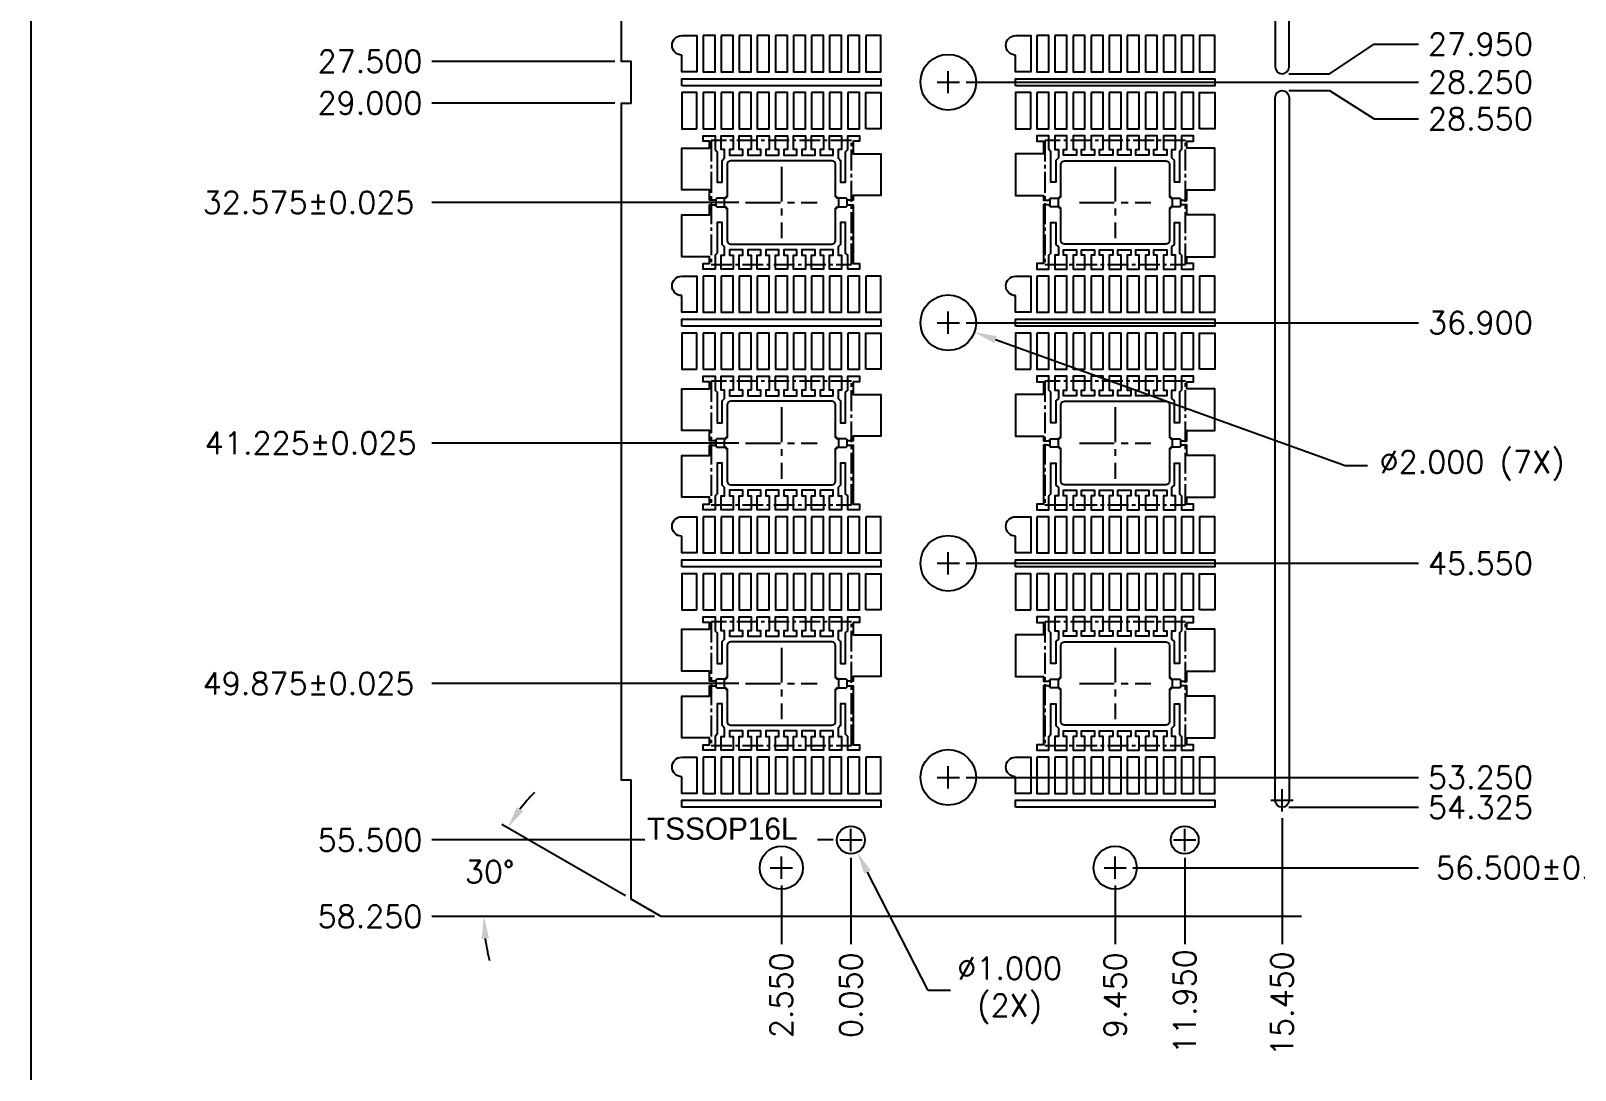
# Model space of a CAD drawing. Header units: inches. Extents: x -107 to 2177, y -823 to 402.
# Drawn here: x 2033.7 to 2089.2, y -775.5 to -738.1 of the extents above; entities that cross this region are included whole.
import ezdxf
from ezdxf.enums import TextEntityAlignment as Align

# ---------------------------------------------------------------- set-up
doc = ezdxf.new("R2010")
doc.units = ezdxf.units.IN
doc.header["$MEASUREMENT"] = 0
doc.linetypes.add('CENTER', pattern=[2, 1.25, -0.25, 0.25, -0.25])
doc.linetypes.add('CENTER2', pattern=[1.125, 0.75, -0.125, 0.125, -0.125])
doc.layers.add('1', color=7, linetype='Continuous')
doc.layers.add('1D', color=4, linetype='Continuous')
doc.styles.add('SIMPLEX', font='SIMPLEX')
doc.styles.add('TXT', font='txt')

msp = doc.modelspace()

# ---------------------------------------------------------------- linework, layer by layer
at = {"layer": '1'}
msp.add_lwpolyline([(2079.396, -769.941), (2056.374, -769.941), (2055.294, -769.318), (2055.294, -765.041), (2054.944, -765.041), (2054.944, -740.691), (2055.294, -740.691), (2055.294, -739.191), (2054.944, -739.191), (2054.944, -714.841), (2055.294, -714.841), (2055.294, -710.565), (2056.374, -709.941), (2079.396, -709.941)], dxfattribs=at)
for points in [[(2078.444, -739.391, 1), (2078.944, -739.391), (2078.944, -714.116, 1), (2078.444, -714.116)], [(2057.114, -738.966, -1), (2057.114, -738.266), (2057.659, -738.266), (2057.659, -739.566), (2057.114, -739.566)], [(2069.114, -738.966, -1), (2069.114, -738.266), (2069.659, -738.266), (2069.659, -739.566), (2069.114, -739.566)], [(2078.444, -740.491, -1), (2078.944, -740.491), (2078.944, -765.766, -1), (2078.444, -765.766)], [(2058.369, -744.114), (2058.296, -744.186), (2058.114, -744.186), (2058.114, -743.816), (2057.114, -743.816), (2057.114, -742.316), (2058.114, -742.316), (2058.114, -742.066), (2057.879, -742.066), (2057.879, -741.866), (2058.309, -741.866), (2058.309, -742.366), (2058.385, -742.442), (2058.385, -743.541), (2058.565, -743.541), (2058.565, -742.755), (2058.654, -742.666), (2058.654, -742.366), (2058.529, -742.366), (2058.529, -741.866), (2058.959, -741.866), (2058.959, -742.366), (2058.834, -742.366), (2058.834, -742.566), (2059.304, -742.566), (2059.304, -742.366), (2059.179, -742.366), (2059.179, -741.866), (2059.609, -741.866), (2059.609, -742.366), (2059.484, -742.366), (2059.484, -742.566), (2059.954, -742.566), (2059.954, -742.366), (2059.829, -742.366), (2059.829, -741.866), (2060.259, -741.866), (2060.259, -742.366), (2060.134, -742.366), (2060.134, -742.566), (2060.604, -742.566), (2060.604, -742.366), (2060.479, -742.366), (2060.479, -741.866), (2060.909, -741.866), (2060.909, -742.366), (2060.784, -742.366), (2060.784, -742.566), (2061.254, -742.566), (2061.254, -742.366), (2061.129, -742.366), (2061.129, -741.866), (2061.559, -741.866), (2061.559, -742.366), (2061.434, -742.366), (2061.434, -742.566), (2061.904, -742.566), (2061.904, -742.366), (2061.779, -742.366), (2061.779, -741.866), (2062.209, -741.866), (2062.209, -742.366), (2062.084, -742.366), (2062.084, -742.566), (2062.554, -742.566), (2062.554, -742.366), (2062.429, -742.366), (2062.429, -741.866), (2062.859, -741.866), (2062.859, -742.366), (2062.734, -742.366), (2062.734, -742.666), (2062.823, -742.755), (2062.823, -743.541), (2063.003, -743.541), (2063.003, -742.442), (2063.079, -742.366), (2063.079, -741.866), (2063.509, -741.866), (2063.509, -742.066), (2063.274, -742.066), (2063.274, -742.516), (2064.274, -742.516), (2064.274, -744.016), (2063.274, -744.016), (2063.274, -744.186), (2063.092, -744.186), (2063.02, -744.114), (2062.694, -744.114), (2062.694, -744.064), (2062.644, -744.064), (2062.644, -742.893, 0.414214), (2062.517, -742.766), (2058.871, -742.766, 0.414214), (2058.744, -742.893), (2058.744, -744.064), (2058.694, -744.064), (2058.694, -744.114)], [(2075.092, -744.186), (2075.274, -744.186), (2075.274, -743.816), (2076.274, -743.816), (2076.274, -742.316), (2075.274, -742.316), (2075.274, -742.066), (2075.509, -742.066), (2075.509, -741.866), (2075.079, -741.866), (2075.079, -742.366), (2075.003, -742.442), (2075.003, -743.541), (2074.823, -743.541), (2074.823, -742.755), (2074.734, -742.666), (2074.734, -742.366), (2074.859, -742.366), (2074.859, -741.866), (2074.429, -741.866), (2074.429, -742.366), (2074.554, -742.366), (2074.554, -742.566), (2074.084, -742.566), (2074.084, -742.366), (2074.209, -742.366), (2074.209, -741.866), (2073.779, -741.866), (2073.779, -742.366), (2073.904, -742.366), (2073.904, -742.566), (2073.434, -742.566), (2073.434, -742.366), (2073.559, -742.366), (2073.559, -741.866), (2073.129, -741.866), (2073.129, -742.366), (2073.254, -742.366), (2073.254, -742.566), (2072.784, -742.566), (2072.784, -742.366), (2072.909, -742.366), (2072.909, -741.866), (2072.479, -741.866), (2072.479, -742.366), (2072.604, -742.366), (2072.604, -742.566), (2072.134, -742.566), (2072.134, -742.366), (2072.259, -742.366), (2072.259, -741.866), (2071.829, -741.866), (2071.829, -742.366), (2071.954, -742.366), (2071.954, -742.566), (2071.484, -742.566), (2071.484, -742.366), (2071.609, -742.366), (2071.609, -741.866), (2071.179, -741.866), (2071.179, -742.366), (2071.304, -742.366), (2071.304, -742.566), (2070.834, -742.566), (2070.834, -742.366), (2070.959, -742.366), (2070.959, -741.866), (2070.529, -741.866), (2070.529, -742.366), (2070.654, -742.366), (2070.654, -742.666), (2070.565, -742.755), (2070.565, -743.541), (2070.385, -743.541), (2070.385, -742.442), (2070.309, -742.366), (2070.309, -741.866), (2069.879, -741.866), (2069.879, -742.066), (2070.114, -742.066), (2070.114, -742.516), (2069.114, -742.516), (2069.114, -744.016), (2070.114, -744.016), (2070.114, -744.186), (2070.296, -744.186), (2070.369, -744.114), (2070.694, -744.114), (2070.694, -744.064), (2070.744, -744.064), (2070.744, -742.893, -0.414214), (2070.871, -742.766), (2074.517, -742.766, -0.414214), (2074.644, -742.893), (2074.644, -744.064), (2074.694, -744.064), (2074.694, -744.114), (2075.02, -744.114)], [(2057.114, -747.616, -1), (2057.114, -746.916), (2057.659, -746.916), (2057.659, -748.216), (2057.114, -748.216)], [(2069.114, -747.616, -1), (2069.114, -746.916), (2069.659, -746.916), (2069.659, -748.216), (2069.114, -748.216)], [(2058.369, -752.764), (2058.296, -752.836), (2058.114, -752.836), (2058.114, -752.466), (2057.114, -752.466), (2057.114, -750.966), (2058.114, -750.966), (2058.114, -750.716), (2057.879, -750.716), (2057.879, -750.516), (2058.309, -750.516), (2058.309, -751.016), (2058.385, -751.092), (2058.385, -752.191), (2058.565, -752.191), (2058.565, -751.405), (2058.654, -751.316), (2058.654, -751.016), (2058.529, -751.016), (2058.529, -750.516), (2058.959, -750.516), (2058.959, -751.016), (2058.834, -751.016), (2058.834, -751.216), (2059.304, -751.216), (2059.304, -751.016), (2059.179, -751.016), (2059.179, -750.516), (2059.609, -750.516), (2059.609, -751.016), (2059.484, -751.016), (2059.484, -751.216), (2059.954, -751.216), (2059.954, -751.016), (2059.829, -751.016), (2059.829, -750.516), (2060.259, -750.516), (2060.259, -751.016), (2060.134, -751.016), (2060.134, -751.216), (2060.604, -751.216), (2060.604, -751.016), (2060.479, -751.016), (2060.479, -750.516), (2060.909, -750.516), (2060.909, -751.016), (2060.784, -751.016), (2060.784, -751.216), (2061.254, -751.216), (2061.254, -751.016), (2061.129, -751.016), (2061.129, -750.516), (2061.559, -750.516), (2061.559, -751.016), (2061.434, -751.016), (2061.434, -751.216), (2061.904, -751.216), (2061.904, -751.016), (2061.779, -751.016), (2061.779, -750.516), (2062.209, -750.516), (2062.209, -751.016), (2062.084, -751.016), (2062.084, -751.216), (2062.554, -751.216), (2062.554, -751.016), (2062.429, -751.016), (2062.429, -750.516), (2062.859, -750.516), (2062.859, -751.016), (2062.734, -751.016), (2062.734, -751.316), (2062.823, -751.405), (2062.823, -752.191), (2063.003, -752.191), (2063.003, -751.092), (2063.079, -751.016), (2063.079, -750.516), (2063.509, -750.516), (2063.509, -750.716), (2063.274, -750.716), (2063.274, -751.166), (2064.274, -751.166), (2064.274, -752.666), (2063.274, -752.666), (2063.274, -752.836), (2063.092, -752.836), (2063.02, -752.764), (2062.694, -752.764), (2062.694, -752.714), (2062.644, -752.714), (2062.644, -751.543, 0.414214), (2062.517, -751.416), (2058.871, -751.416, 0.414214), (2058.744, -751.543), (2058.744, -752.714), (2058.694, -752.714), (2058.694, -752.764)], [(2075.092, -752.836), (2075.274, -752.836), (2075.274, -752.466), (2076.274, -752.466), (2076.274, -750.966), (2075.274, -750.966), (2075.274, -750.716), (2075.509, -750.716), (2075.509, -750.516), (2075.079, -750.516), (2075.079, -751.016), (2075.003, -751.092), (2075.003, -752.191), (2074.823, -752.191), (2074.823, -751.405), (2074.734, -751.316), (2074.734, -751.016), (2074.859, -751.016), (2074.859, -750.516), (2074.429, -750.516), (2074.429, -751.016), (2074.554, -751.016), (2074.554, -751.216), (2074.084, -751.216), (2074.084, -751.016), (2074.209, -751.016), (2074.209, -750.516), (2073.779, -750.516), (2073.779, -751.016), (2073.904, -751.016), (2073.904, -751.216), (2073.434, -751.216), (2073.434, -751.016), (2073.559, -751.016), (2073.559, -750.516), (2073.129, -750.516), (2073.129, -751.016), (2073.254, -751.016), (2073.254, -751.216), (2072.784, -751.216), (2072.784, -751.016), (2072.909, -751.016), (2072.909, -750.516), (2072.479, -750.516), (2072.479, -751.016), (2072.604, -751.016), (2072.604, -751.216), (2072.134, -751.216), (2072.134, -751.016), (2072.259, -751.016), (2072.259, -750.516), (2071.829, -750.516), (2071.829, -751.016), (2071.954, -751.016), (2071.954, -751.216), (2071.484, -751.216), (2071.484, -751.016), (2071.609, -751.016), (2071.609, -750.516), (2071.179, -750.516), (2071.179, -751.016), (2071.304, -751.016), (2071.304, -751.216), (2070.834, -751.216), (2070.834, -751.016), (2070.959, -751.016), (2070.959, -750.516), (2070.529, -750.516), (2070.529, -751.016), (2070.654, -751.016), (2070.654, -751.316), (2070.565, -751.405), (2070.565, -752.191), (2070.385, -752.191), (2070.385, -751.092), (2070.309, -751.016), (2070.309, -750.516), (2069.879, -750.516), (2069.879, -750.716), (2070.114, -750.716), (2070.114, -751.166), (2069.114, -751.166), (2069.114, -752.666), (2070.114, -752.666), (2070.114, -752.836), (2070.296, -752.836), (2070.369, -752.764), (2070.694, -752.764), (2070.694, -752.714), (2070.744, -752.714), (2070.744, -751.543, -0.414214), (2070.871, -751.416), (2074.517, -751.416, -0.414214), (2074.644, -751.543), (2074.644, -752.714), (2074.694, -752.714), (2074.694, -752.764), (2075.02, -752.764)], [(2057.114, -756.266, -1), (2057.114, -755.566), (2057.659, -755.566), (2057.659, -756.866), (2057.114, -756.866)], [(2069.114, -756.266, -1), (2069.114, -755.566), (2069.659, -755.566), (2069.659, -756.866), (2069.114, -756.866)], [(2058.369, -761.414), (2058.296, -761.486), (2058.114, -761.486), (2058.114, -761.116), (2057.114, -761.116), (2057.114, -759.616), (2058.114, -759.616), (2058.114, -759.366), (2057.879, -759.366), (2057.879, -759.166), (2058.309, -759.166), (2058.309, -759.666), (2058.385, -759.742), (2058.385, -760.841), (2058.565, -760.841), (2058.565, -760.055), (2058.654, -759.966), (2058.654, -759.666), (2058.529, -759.666), (2058.529, -759.166), (2058.959, -759.166), (2058.959, -759.666), (2058.834, -759.666), (2058.834, -759.866), (2059.304, -759.866), (2059.304, -759.666), (2059.179, -759.666), (2059.179, -759.166), (2059.609, -759.166), (2059.609, -759.666), (2059.484, -759.666), (2059.484, -759.866), (2059.954, -759.866), (2059.954, -759.666), (2059.829, -759.666), (2059.829, -759.166), (2060.259, -759.166), (2060.259, -759.666), (2060.134, -759.666), (2060.134, -759.866), (2060.604, -759.866), (2060.604, -759.666), (2060.479, -759.666), (2060.479, -759.166), (2060.909, -759.166), (2060.909, -759.666), (2060.784, -759.666), (2060.784, -759.866), (2061.254, -759.866), (2061.254, -759.666), (2061.129, -759.666), (2061.129, -759.166), (2061.559, -759.166), (2061.559, -759.666), (2061.434, -759.666), (2061.434, -759.866), (2061.904, -759.866), (2061.904, -759.666), (2061.779, -759.666), (2061.779, -759.166), (2062.209, -759.166), (2062.209, -759.666), (2062.084, -759.666), (2062.084, -759.866), (2062.554, -759.866), (2062.554, -759.666), (2062.429, -759.666), (2062.429, -759.166), (2062.859, -759.166), (2062.859, -759.666), (2062.734, -759.666), (2062.734, -759.966), (2062.823, -760.055), (2062.823, -760.841), (2063.003, -760.841), (2063.003, -759.742), (2063.079, -759.666), (2063.079, -759.166), (2063.509, -759.166), (2063.509, -759.366), (2063.274, -759.366), (2063.274, -759.816), (2064.274, -759.816), (2064.274, -761.316), (2063.274, -761.316), (2063.274, -761.486), (2063.092, -761.486), (2063.02, -761.414), (2062.694, -761.414), (2062.694, -761.364), (2062.644, -761.364), (2062.644, -760.193, 0.414214), (2062.517, -760.066), (2058.871, -760.066, 0.414214), (2058.744, -760.193), (2058.744, -761.364), (2058.694, -761.364), (2058.694, -761.414)], [(2075.092, -761.486), (2075.274, -761.486), (2075.274, -761.116), (2076.274, -761.116), (2076.274, -759.616), (2075.274, -759.616), (2075.274, -759.366), (2075.509, -759.366), (2075.509, -759.166), (2075.079, -759.166), (2075.079, -759.666), (2075.003, -759.742), (2075.003, -760.841), (2074.823, -760.841), (2074.823, -760.055), (2074.734, -759.966), (2074.734, -759.666), (2074.859, -759.666), (2074.859, -759.166), (2074.429, -759.166), (2074.429, -759.666), (2074.554, -759.666), (2074.554, -759.866), (2074.084, -759.866), (2074.084, -759.666), (2074.209, -759.666), (2074.209, -759.166), (2073.779, -759.166), (2073.779, -759.666), (2073.904, -759.666), (2073.904, -759.866), (2073.434, -759.866), (2073.434, -759.666), (2073.559, -759.666), (2073.559, -759.166), (2073.129, -759.166), (2073.129, -759.666), (2073.254, -759.666), (2073.254, -759.866), (2072.784, -759.866), (2072.784, -759.666), (2072.909, -759.666), (2072.909, -759.166), (2072.479, -759.166), (2072.479, -759.666), (2072.604, -759.666), (2072.604, -759.866), (2072.134, -759.866), (2072.134, -759.666), (2072.259, -759.666), (2072.259, -759.166), (2071.829, -759.166), (2071.829, -759.666), (2071.954, -759.666), (2071.954, -759.866), (2071.484, -759.866), (2071.484, -759.666), (2071.609, -759.666), (2071.609, -759.166), (2071.179, -759.166), (2071.179, -759.666), (2071.304, -759.666), (2071.304, -759.866), (2070.834, -759.866), (2070.834, -759.666), (2070.959, -759.666), (2070.959, -759.166), (2070.529, -759.166), (2070.529, -759.666), (2070.654, -759.666), (2070.654, -759.966), (2070.565, -760.055), (2070.565, -760.841), (2070.385, -760.841), (2070.385, -759.742), (2070.309, -759.666), (2070.309, -759.166), (2069.879, -759.166), (2069.879, -759.366), (2070.114, -759.366), (2070.114, -759.816), (2069.114, -759.816), (2069.114, -761.316), (2070.114, -761.316), (2070.114, -761.486), (2070.296, -761.486), (2070.369, -761.414), (2070.694, -761.414), (2070.694, -761.364), (2070.744, -761.364), (2070.744, -760.193, -0.414214), (2070.871, -760.066), (2074.517, -760.066, -0.414214), (2074.644, -760.193), (2074.644, -761.364), (2074.694, -761.364), (2074.694, -761.414), (2075.02, -761.414)], [(2057.114, -764.916, -1), (2057.114, -764.216), (2057.659, -764.216), (2057.659, -765.516), (2057.114, -765.516)], [(2069.114, -764.916, -1), (2069.114, -764.216), (2069.659, -764.216), (2069.659, -765.516), (2069.114, -765.516)]]:
    msp.add_lwpolyline(points, format="xyb", close=True, dxfattribs=at)
for points in [[(2057.879, -738.266), (2057.879, -739.566), (2058.309, -739.566), (2058.309, -738.266)], [(2058.529, -738.266), (2058.529, -739.566), (2058.959, -739.566), (2058.959, -738.266)], [(2059.179, -738.266), (2059.179, -739.566), (2059.609, -739.566), (2059.609, -738.266)], [(2059.829, -738.266), (2059.829, -739.566), (2060.259, -739.566), (2060.259, -738.266)], [(2060.479, -738.266), (2060.479, -739.566), (2060.909, -739.566), (2060.909, -738.266)], [(2061.129, -738.266), (2061.129, -739.566), (2061.559, -739.566), (2061.559, -738.266)], [(2061.779, -738.266), (2061.779, -739.566), (2062.209, -739.566), (2062.209, -738.266)], [(2062.429, -738.266), (2062.429, -739.566), (2062.859, -739.566), (2062.859, -738.266)], [(2063.079, -738.266), (2063.079, -739.566), (2063.509, -739.566), (2063.509, -738.266)], [(2063.729, -738.266), (2063.729, -739.566), (2064.274, -739.566), (2064.274, -738.266)], [(2069.879, -738.266), (2069.879, -739.566), (2070.309, -739.566), (2070.309, -738.266)], [(2070.529, -738.266), (2070.529, -739.566), (2070.959, -739.566), (2070.959, -738.266)], [(2071.179, -738.266), (2071.179, -739.566), (2071.609, -739.566), (2071.609, -738.266)], [(2071.829, -738.266), (2071.829, -739.566), (2072.259, -739.566), (2072.259, -738.266)], [(2072.479, -738.266), (2072.479, -739.566), (2072.909, -739.566), (2072.909, -738.266)], [(2073.129, -738.266), (2073.129, -739.566), (2073.559, -739.566), (2073.559, -738.266)], [(2073.779, -738.266), (2073.779, -739.566), (2074.209, -739.566), (2074.209, -738.266)], [(2074.429, -738.266), (2074.429, -739.566), (2074.859, -739.566), (2074.859, -738.266)], [(2075.079, -738.266), (2075.079, -739.566), (2075.509, -739.566), (2075.509, -738.266)], [(2075.729, -738.266), (2075.729, -739.566), (2076.274, -739.566), (2076.274, -738.266)], [(2057.114, -740.066), (2057.114, -739.816), (2064.274, -739.816), (2064.274, -740.066)], [(2069.114, -740.066), (2069.114, -739.816), (2076.274, -739.816), (2076.274, -740.066)], [(2057.659, -741.616), (2057.659, -740.316), (2057.114, -740.316), (2057.114, -741.616)], [(2057.879, -740.316), (2057.879, -741.616), (2058.309, -741.616), (2058.309, -740.316)], [(2058.529, -740.316), (2058.529, -741.616), (2058.959, -741.616), (2058.959, -740.316)], [(2059.179, -740.316), (2059.179, -741.616), (2059.609, -741.616), (2059.609, -740.316)], [(2059.829, -740.316), (2059.829, -741.616), (2060.259, -741.616), (2060.259, -740.316)], [(2060.479, -740.316), (2060.479, -741.616), (2060.909, -741.616), (2060.909, -740.316)], [(2061.129, -740.316), (2061.129, -741.616), (2061.559, -741.616), (2061.559, -740.316)], [(2061.779, -740.316), (2061.779, -741.616), (2062.209, -741.616), (2062.209, -740.316)], [(2062.429, -740.316), (2062.429, -741.616), (2062.859, -741.616), (2062.859, -740.316)], [(2063.079, -740.316), (2063.079, -741.616), (2063.509, -741.616), (2063.509, -740.316)], [(2063.729, -741.616), (2063.729, -740.316), (2064.274, -740.316), (2064.274, -741.616)], [(2069.659, -741.616), (2069.659, -740.316), (2069.114, -740.316), (2069.114, -741.616)], [(2069.879, -740.316), (2069.879, -741.616), (2070.309, -741.616), (2070.309, -740.316)], [(2070.529, -740.316), (2070.529, -741.616), (2070.959, -741.616), (2070.959, -740.316)], [(2071.179, -740.316), (2071.179, -741.616), (2071.609, -741.616), (2071.609, -740.316)], [(2071.829, -740.316), (2071.829, -741.616), (2072.259, -741.616), (2072.259, -740.316)], [(2072.479, -740.316), (2072.479, -741.616), (2072.909, -741.616), (2072.909, -740.316)], [(2073.129, -740.316), (2073.129, -741.616), (2073.559, -741.616), (2073.559, -740.316)], [(2073.779, -740.316), (2073.779, -741.616), (2074.209, -741.616), (2074.209, -740.316)], [(2074.429, -740.316), (2074.429, -741.616), (2074.859, -741.616), (2074.859, -740.316)], [(2075.079, -740.316), (2075.079, -741.616), (2075.509, -741.616), (2075.509, -740.316)], [(2075.729, -741.616), (2075.729, -740.316), (2076.274, -740.316), (2076.274, -741.616)], [(2057.879, -746.916), (2057.879, -748.216), (2058.309, -748.216), (2058.309, -746.916)], [(2058.529, -746.916), (2058.529, -748.216), (2058.959, -748.216), (2058.959, -746.916)], [(2059.179, -746.916), (2059.179, -748.216), (2059.609, -748.216), (2059.609, -746.916)], [(2059.829, -746.916), (2059.829, -748.216), (2060.259, -748.216), (2060.259, -746.916)], [(2060.479, -746.916), (2060.479, -748.216), (2060.909, -748.216), (2060.909, -746.916)], [(2061.129, -746.916), (2061.129, -748.216), (2061.559, -748.216), (2061.559, -746.916)], [(2061.779, -746.916), (2061.779, -748.216), (2062.209, -748.216), (2062.209, -746.916)], [(2062.429, -746.916), (2062.429, -748.216), (2062.859, -748.216), (2062.859, -746.916)], [(2063.079, -746.916), (2063.079, -748.216), (2063.509, -748.216), (2063.509, -746.916)], [(2063.729, -746.916), (2063.729, -748.216), (2064.274, -748.216), (2064.274, -746.916)], [(2069.879, -746.916), (2069.879, -748.216), (2070.309, -748.216), (2070.309, -746.916)], [(2070.529, -746.916), (2070.529, -748.216), (2070.959, -748.216), (2070.959, -746.916)], [(2071.179, -746.916), (2071.179, -748.216), (2071.609, -748.216), (2071.609, -746.916)], [(2071.829, -746.916), (2071.829, -748.216), (2072.259, -748.216), (2072.259, -746.916)], [(2072.479, -746.916), (2072.479, -748.216), (2072.909, -748.216), (2072.909, -746.916)], [(2073.129, -746.916), (2073.129, -748.216), (2073.559, -748.216), (2073.559, -746.916)], [(2073.779, -746.916), (2073.779, -748.216), (2074.209, -748.216), (2074.209, -746.916)], [(2074.429, -746.916), (2074.429, -748.216), (2074.859, -748.216), (2074.859, -746.916)], [(2075.079, -746.916), (2075.079, -748.216), (2075.509, -748.216), (2075.509, -746.916)], [(2075.729, -746.916), (2075.729, -748.216), (2076.274, -748.216), (2076.274, -746.916)], [(2057.114, -748.716), (2057.114, -748.466), (2064.274, -748.466), (2064.274, -748.716)], [(2069.114, -748.716), (2069.114, -748.466), (2076.274, -748.466), (2076.274, -748.716)], [(2057.659, -750.266), (2057.659, -748.966), (2057.114, -748.966), (2057.114, -750.266)], [(2057.879, -748.966), (2057.879, -750.266), (2058.309, -750.266), (2058.309, -748.966)], [(2058.529, -748.966), (2058.529, -750.266), (2058.959, -750.266), (2058.959, -748.966)], [(2059.179, -748.966), (2059.179, -750.266), (2059.609, -750.266), (2059.609, -748.966)], [(2059.829, -748.966), (2059.829, -750.266), (2060.259, -750.266), (2060.259, -748.966)], [(2060.479, -748.966), (2060.479, -750.266), (2060.909, -750.266), (2060.909, -748.966)], [(2061.129, -748.966), (2061.129, -750.266), (2061.559, -750.266), (2061.559, -748.966)], [(2061.779, -748.966), (2061.779, -750.266), (2062.209, -750.266), (2062.209, -748.966)], [(2062.429, -748.966), (2062.429, -750.266), (2062.859, -750.266), (2062.859, -748.966)], [(2063.079, -748.966), (2063.079, -750.266), (2063.509, -750.266), (2063.509, -748.966)], [(2063.729, -750.266), (2063.729, -748.966), (2064.274, -748.966), (2064.274, -750.266)], [(2069.659, -750.266), (2069.659, -748.966), (2069.114, -748.966), (2069.114, -750.266)], [(2069.879, -748.966), (2069.879, -750.266), (2070.309, -750.266), (2070.309, -748.966)], [(2070.529, -748.966), (2070.529, -750.266), (2070.959, -750.266), (2070.959, -748.966)], [(2071.179, -748.966), (2071.179, -750.266), (2071.609, -750.266), (2071.609, -748.966)], [(2071.829, -748.966), (2071.829, -750.266), (2072.259, -750.266), (2072.259, -748.966)], [(2072.479, -748.966), (2072.479, -750.266), (2072.909, -750.266), (2072.909, -748.966)], [(2073.129, -748.966), (2073.129, -750.266), (2073.559, -750.266), (2073.559, -748.966)], [(2073.779, -748.966), (2073.779, -750.266), (2074.209, -750.266), (2074.209, -748.966)], [(2074.429, -748.966), (2074.429, -750.266), (2074.859, -750.266), (2074.859, -748.966)], [(2075.079, -748.966), (2075.079, -750.266), (2075.509, -750.266), (2075.509, -748.966)], [(2075.729, -750.266), (2075.729, -748.966), (2076.274, -748.966), (2076.274, -750.266)], [(2057.879, -755.566), (2057.879, -756.866), (2058.309, -756.866), (2058.309, -755.566)], [(2058.529, -755.566), (2058.529, -756.866), (2058.959, -756.866), (2058.959, -755.566)], [(2059.179, -755.566), (2059.179, -756.866), (2059.609, -756.866), (2059.609, -755.566)], [(2059.829, -755.566), (2059.829, -756.866), (2060.259, -756.866), (2060.259, -755.566)], [(2060.479, -755.566), (2060.479, -756.866), (2060.909, -756.866), (2060.909, -755.566)], [(2061.129, -755.566), (2061.129, -756.866), (2061.559, -756.866), (2061.559, -755.566)], [(2061.779, -755.566), (2061.779, -756.866), (2062.209, -756.866), (2062.209, -755.566)], [(2062.429, -755.566), (2062.429, -756.866), (2062.859, -756.866), (2062.859, -755.566)], [(2063.079, -755.566), (2063.079, -756.866), (2063.509, -756.866), (2063.509, -755.566)], [(2063.729, -755.566), (2063.729, -756.866), (2064.274, -756.866), (2064.274, -755.566)], [(2069.879, -755.566), (2069.879, -756.866), (2070.309, -756.866), (2070.309, -755.566)], [(2070.529, -755.566), (2070.529, -756.866), (2070.959, -756.866), (2070.959, -755.566)], [(2071.179, -755.566), (2071.179, -756.866), (2071.609, -756.866), (2071.609, -755.566)], [(2071.829, -755.566), (2071.829, -756.866), (2072.259, -756.866), (2072.259, -755.566)], [(2072.479, -755.566), (2072.479, -756.866), (2072.909, -756.866), (2072.909, -755.566)], [(2073.129, -755.566), (2073.129, -756.866), (2073.559, -756.866), (2073.559, -755.566)], [(2073.779, -755.566), (2073.779, -756.866), (2074.209, -756.866), (2074.209, -755.566)], [(2074.429, -755.566), (2074.429, -756.866), (2074.859, -756.866), (2074.859, -755.566)], [(2075.079, -755.566), (2075.079, -756.866), (2075.509, -756.866), (2075.509, -755.566)], [(2075.729, -755.566), (2075.729, -756.866), (2076.274, -756.866), (2076.274, -755.566)], [(2057.114, -757.366), (2057.114, -757.116), (2064.274, -757.116), (2064.274, -757.366)], [(2069.114, -757.366), (2069.114, -757.116), (2076.274, -757.116), (2076.274, -757.366)], [(2057.659, -758.916), (2057.659, -757.616), (2057.114, -757.616), (2057.114, -758.916)], [(2057.879, -757.616), (2057.879, -758.916), (2058.309, -758.916), (2058.309, -757.616)], [(2058.529, -757.616), (2058.529, -758.916), (2058.959, -758.916), (2058.959, -757.616)], [(2059.179, -757.616), (2059.179, -758.916), (2059.609, -758.916), (2059.609, -757.616)], [(2059.829, -757.616), (2059.829, -758.916), (2060.259, -758.916), (2060.259, -757.616)], [(2060.479, -757.616), (2060.479, -758.916), (2060.909, -758.916), (2060.909, -757.616)], [(2061.129, -757.616), (2061.129, -758.916), (2061.559, -758.916), (2061.559, -757.616)], [(2061.779, -757.616), (2061.779, -758.916), (2062.209, -758.916), (2062.209, -757.616)], [(2062.429, -757.616), (2062.429, -758.916), (2062.859, -758.916), (2062.859, -757.616)], [(2063.079, -757.616), (2063.079, -758.916), (2063.509, -758.916), (2063.509, -757.616)], [(2063.729, -758.916), (2063.729, -757.616), (2064.274, -757.616), (2064.274, -758.916)], [(2069.659, -758.916), (2069.659, -757.616), (2069.114, -757.616), (2069.114, -758.916)], [(2069.879, -757.616), (2069.879, -758.916), (2070.309, -758.916), (2070.309, -757.616)], [(2070.529, -757.616), (2070.529, -758.916), (2070.959, -758.916), (2070.959, -757.616)], [(2071.179, -757.616), (2071.179, -758.916), (2071.609, -758.916), (2071.609, -757.616)], [(2071.829, -757.616), (2071.829, -758.916), (2072.259, -758.916), (2072.259, -757.616)], [(2072.479, -757.616), (2072.479, -758.916), (2072.909, -758.916), (2072.909, -757.616)], [(2073.129, -757.616), (2073.129, -758.916), (2073.559, -758.916), (2073.559, -757.616)], [(2073.779, -757.616), (2073.779, -758.916), (2074.209, -758.916), (2074.209, -757.616)], [(2074.429, -757.616), (2074.429, -758.916), (2074.859, -758.916), (2074.859, -757.616)], [(2075.079, -757.616), (2075.079, -758.916), (2075.509, -758.916), (2075.509, -757.616)], [(2075.729, -758.916), (2075.729, -757.616), (2076.274, -757.616), (2076.274, -758.916)], [(2057.879, -764.216), (2057.879, -765.516), (2058.309, -765.516), (2058.309, -764.216)], [(2058.529, -764.216), (2058.529, -765.516), (2058.959, -765.516), (2058.959, -764.216)], [(2059.179, -764.216), (2059.179, -765.516), (2059.609, -765.516), (2059.609, -764.216)], [(2059.829, -764.216), (2059.829, -765.516), (2060.259, -765.516), (2060.259, -764.216)], [(2060.479, -764.216), (2060.479, -765.516), (2060.909, -765.516), (2060.909, -764.216)], [(2061.129, -764.216), (2061.129, -765.516), (2061.559, -765.516), (2061.559, -764.216)], [(2061.779, -764.216), (2061.779, -765.516), (2062.209, -765.516), (2062.209, -764.216)], [(2062.429, -764.216), (2062.429, -765.516), (2062.859, -765.516), (2062.859, -764.216)], [(2063.079, -764.216), (2063.079, -765.516), (2063.509, -765.516), (2063.509, -764.216)], [(2063.729, -764.216), (2063.729, -765.516), (2064.274, -765.516), (2064.274, -764.216)], [(2069.879, -764.216), (2069.879, -765.516), (2070.309, -765.516), (2070.309, -764.216)], [(2070.529, -764.216), (2070.529, -765.516), (2070.959, -765.516), (2070.959, -764.216)], [(2071.179, -764.216), (2071.179, -765.516), (2071.609, -765.516), (2071.609, -764.216)], [(2071.829, -764.216), (2071.829, -765.516), (2072.259, -765.516), (2072.259, -764.216)], [(2072.479, -764.216), (2072.479, -765.516), (2072.909, -765.516), (2072.909, -764.216)], [(2073.129, -764.216), (2073.129, -765.516), (2073.559, -765.516), (2073.559, -764.216)], [(2073.779, -764.216), (2073.779, -765.516), (2074.209, -765.516), (2074.209, -764.216)], [(2074.429, -764.216), (2074.429, -765.516), (2074.859, -765.516), (2074.859, -764.216)], [(2075.079, -764.216), (2075.079, -765.516), (2075.509, -765.516), (2075.509, -764.216)], [(2075.729, -764.216), (2075.729, -765.516), (2076.274, -765.516), (2076.274, -764.216)], [(2057.114, -766.016), (2057.114, -765.766), (2064.274, -765.766), (2064.274, -766.016)], [(2069.114, -766.016), (2069.114, -765.766), (2076.274, -765.766), (2076.274, -766.016)]]:
    msp.add_lwpolyline(points, close=True, dxfattribs=at)
at = {"layer": '1', "ltscale": 4}
for points in [[(2063.02, -744.419), (2063.092, -744.346), (2063.274, -744.346), (2063.274, -746.466), (2063.509, -746.466), (2063.509, -746.666), (2063.079, -746.666), (2063.079, -746.166), (2063.003, -746.09), (2063.003, -744.991), (2062.823, -744.991), (2062.823, -745.777), (2062.734, -745.866), (2062.734, -746.166), (2062.859, -746.166), (2062.859, -746.666), (2062.429, -746.666), (2062.429, -746.166), (2062.554, -746.166), (2062.554, -745.966), (2062.084, -745.966), (2062.084, -746.166), (2062.209, -746.166), (2062.209, -746.666), (2061.779, -746.666), (2061.779, -746.166), (2061.904, -746.166), (2061.904, -745.966), (2061.434, -745.966), (2061.434, -746.166), (2061.559, -746.166), (2061.559, -746.666), (2061.129, -746.666), (2061.129, -746.166), (2061.254, -746.166), (2061.254, -745.966), (2060.784, -745.966), (2060.784, -746.166), (2060.909, -746.166), (2060.909, -746.666), (2060.479, -746.666), (2060.479, -746.166), (2060.604, -746.166), (2060.604, -745.966), (2060.134, -745.966), (2060.134, -746.166), (2060.259, -746.166), (2060.259, -746.666), (2059.829, -746.666), (2059.829, -746.166), (2059.954, -746.166), (2059.954, -745.966), (2059.484, -745.966), (2059.484, -746.166), (2059.609, -746.166), (2059.609, -746.666), (2059.179, -746.666), (2059.179, -746.166), (2059.304, -746.166), (2059.304, -745.966), (2058.834, -745.966), (2058.834, -746.166), (2058.959, -746.166), (2058.959, -746.666), (2058.529, -746.666), (2058.529, -746.166), (2058.654, -746.166), (2058.654, -745.866), (2058.565, -745.777), (2058.565, -744.991), (2058.385, -744.991), (2058.385, -746.09), (2058.309, -746.166), (2058.309, -746.666), (2057.879, -746.666), (2057.879, -746.466), (2058.114, -746.466), (2058.114, -746.216), (2057.114, -746.216), (2057.114, -744.716), (2058.114, -744.716), (2058.114, -744.346), (2058.296, -744.346), (2058.369, -744.419), (2058.694, -744.419), (2058.694, -744.469), (2058.744, -744.469), (2058.744, -745.639, 0.414214), (2058.871, -745.766), (2062.517, -745.766, 0.414214), (2062.644, -745.639), (2062.644, -744.469), (2062.694, -744.469), (2062.694, -744.419)], [(2070.296, -744.346), (2070.114, -744.346), (2070.114, -746.466), (2069.879, -746.466), (2069.879, -746.666), (2070.309, -746.666), (2070.309, -746.166), (2070.385, -746.09), (2070.385, -744.991), (2070.565, -744.991), (2070.565, -745.777), (2070.654, -745.866), (2070.654, -746.166), (2070.529, -746.166), (2070.529, -746.666), (2070.959, -746.666), (2070.959, -746.166), (2070.834, -746.166), (2070.834, -745.966), (2071.304, -745.966), (2071.304, -746.166), (2071.179, -746.166), (2071.179, -746.666), (2071.609, -746.666), (2071.609, -746.166), (2071.484, -746.166), (2071.484, -745.966), (2071.954, -745.966), (2071.954, -746.166), (2071.829, -746.166), (2071.829, -746.666), (2072.259, -746.666), (2072.259, -746.166), (2072.134, -746.166), (2072.134, -745.966), (2072.604, -745.966), (2072.604, -746.166), (2072.479, -746.166), (2072.479, -746.666), (2072.909, -746.666), (2072.909, -746.166), (2072.784, -746.166), (2072.784, -745.966), (2073.254, -745.966), (2073.254, -746.166), (2073.129, -746.166), (2073.129, -746.666), (2073.559, -746.666), (2073.559, -746.166), (2073.434, -746.166), (2073.434, -745.966), (2073.904, -745.966), (2073.904, -746.166), (2073.779, -746.166), (2073.779, -746.666), (2074.209, -746.666), (2074.209, -746.166), (2074.084, -746.166), (2074.084, -745.966), (2074.554, -745.966), (2074.554, -746.166), (2074.429, -746.166), (2074.429, -746.666), (2074.859, -746.666), (2074.859, -746.166), (2074.734, -746.166), (2074.734, -745.866), (2074.823, -745.777), (2074.823, -744.991), (2075.003, -744.991), (2075.003, -746.09), (2075.079, -746.166), (2075.079, -746.666), (2075.509, -746.666), (2075.509, -746.466), (2075.274, -746.466), (2075.274, -746.216), (2076.274, -746.216), (2076.274, -744.716), (2075.274, -744.716), (2075.274, -744.346), (2075.092, -744.346), (2075.02, -744.419), (2074.694, -744.419), (2074.694, -744.469), (2074.644, -744.469), (2074.644, -745.639, -0.414214), (2074.517, -745.766), (2070.871, -745.766, -0.414214), (2070.744, -745.639), (2070.744, -744.469), (2070.694, -744.469), (2070.694, -744.419), (2070.369, -744.419)], [(2063.02, -753.069), (2063.092, -752.996), (2063.274, -752.996), (2063.274, -755.116), (2063.509, -755.116), (2063.509, -755.316), (2063.079, -755.316), (2063.079, -754.816), (2063.003, -754.74), (2063.003, -753.641), (2062.823, -753.641), (2062.823, -754.427), (2062.734, -754.516), (2062.734, -754.816), (2062.859, -754.816), (2062.859, -755.316), (2062.429, -755.316), (2062.429, -754.816), (2062.554, -754.816), (2062.554, -754.616), (2062.084, -754.616), (2062.084, -754.816), (2062.209, -754.816), (2062.209, -755.316), (2061.779, -755.316), (2061.779, -754.816), (2061.904, -754.816), (2061.904, -754.616), (2061.434, -754.616), (2061.434, -754.816), (2061.559, -754.816), (2061.559, -755.316), (2061.129, -755.316), (2061.129, -754.816), (2061.254, -754.816), (2061.254, -754.616), (2060.784, -754.616), (2060.784, -754.816), (2060.909, -754.816), (2060.909, -755.316), (2060.479, -755.316), (2060.479, -754.816), (2060.604, -754.816), (2060.604, -754.616), (2060.134, -754.616), (2060.134, -754.816), (2060.259, -754.816), (2060.259, -755.316), (2059.829, -755.316), (2059.829, -754.816), (2059.954, -754.816), (2059.954, -754.616), (2059.484, -754.616), (2059.484, -754.816), (2059.609, -754.816), (2059.609, -755.316), (2059.179, -755.316), (2059.179, -754.816), (2059.304, -754.816), (2059.304, -754.616), (2058.834, -754.616), (2058.834, -754.816), (2058.959, -754.816), (2058.959, -755.316), (2058.529, -755.316), (2058.529, -754.816), (2058.654, -754.816), (2058.654, -754.516), (2058.565, -754.427), (2058.565, -753.641), (2058.385, -753.641), (2058.385, -754.74), (2058.309, -754.816), (2058.309, -755.316), (2057.879, -755.316), (2057.879, -755.116), (2058.114, -755.116), (2058.114, -754.866), (2057.114, -754.866), (2057.114, -753.366), (2058.114, -753.366), (2058.114, -752.996), (2058.296, -752.996), (2058.369, -753.069), (2058.694, -753.069), (2058.694, -753.119), (2058.744, -753.119), (2058.744, -754.289, 0.414214), (2058.871, -754.416), (2062.517, -754.416, 0.414214), (2062.644, -754.289), (2062.644, -753.119), (2062.694, -753.119), (2062.694, -753.069)], [(2070.296, -752.996), (2070.114, -752.996), (2070.114, -755.116), (2069.879, -755.116), (2069.879, -755.316), (2070.309, -755.316), (2070.309, -754.816), (2070.385, -754.74), (2070.385, -753.641), (2070.565, -753.641), (2070.565, -754.427), (2070.654, -754.516), (2070.654, -754.816), (2070.529, -754.816), (2070.529, -755.316), (2070.959, -755.316), (2070.959, -754.816), (2070.834, -754.816), (2070.834, -754.616), (2071.304, -754.616), (2071.304, -754.816), (2071.179, -754.816), (2071.179, -755.316), (2071.609, -755.316), (2071.609, -754.816), (2071.484, -754.816), (2071.484, -754.616), (2071.954, -754.616), (2071.954, -754.816), (2071.829, -754.816), (2071.829, -755.316), (2072.259, -755.316), (2072.259, -754.816), (2072.134, -754.816), (2072.134, -754.616), (2072.604, -754.616), (2072.604, -754.816), (2072.479, -754.816), (2072.479, -755.316), (2072.909, -755.316), (2072.909, -754.816), (2072.784, -754.816), (2072.784, -754.616), (2073.254, -754.616), (2073.254, -754.816), (2073.129, -754.816), (2073.129, -755.316), (2073.559, -755.316), (2073.559, -754.816), (2073.434, -754.816), (2073.434, -754.616), (2073.904, -754.616), (2073.904, -754.816), (2073.779, -754.816), (2073.779, -755.316), (2074.209, -755.316), (2074.209, -754.816), (2074.084, -754.816), (2074.084, -754.616), (2074.554, -754.616), (2074.554, -754.816), (2074.429, -754.816), (2074.429, -755.316), (2074.859, -755.316), (2074.859, -754.816), (2074.734, -754.816), (2074.734, -754.516), (2074.823, -754.427), (2074.823, -753.641), (2075.003, -753.641), (2075.003, -754.74), (2075.079, -754.816), (2075.079, -755.316), (2075.509, -755.316), (2075.509, -755.116), (2075.274, -755.116), (2075.274, -754.866), (2076.274, -754.866), (2076.274, -753.366), (2075.274, -753.366), (2075.274, -752.996), (2075.092, -752.996), (2075.02, -753.069), (2074.694, -753.069), (2074.694, -753.119), (2074.644, -753.119), (2074.644, -754.289, -0.414214), (2074.517, -754.416), (2070.871, -754.416, -0.414214), (2070.744, -754.289), (2070.744, -753.119), (2070.694, -753.119), (2070.694, -753.069), (2070.369, -753.069)], [(2063.02, -761.719), (2063.092, -761.646), (2063.274, -761.646), (2063.274, -763.766), (2063.509, -763.766), (2063.509, -763.966), (2063.079, -763.966), (2063.079, -763.466), (2063.003, -763.39), (2063.003, -762.291), (2062.823, -762.291), (2062.823, -763.077), (2062.734, -763.166), (2062.734, -763.466), (2062.859, -763.466), (2062.859, -763.966), (2062.429, -763.966), (2062.429, -763.466), (2062.554, -763.466), (2062.554, -763.266), (2062.084, -763.266), (2062.084, -763.466), (2062.209, -763.466), (2062.209, -763.966), (2061.779, -763.966), (2061.779, -763.466), (2061.904, -763.466), (2061.904, -763.266), (2061.434, -763.266), (2061.434, -763.466), (2061.559, -763.466), (2061.559, -763.966), (2061.129, -763.966), (2061.129, -763.466), (2061.254, -763.466), (2061.254, -763.266), (2060.784, -763.266), (2060.784, -763.466), (2060.909, -763.466), (2060.909, -763.966), (2060.479, -763.966), (2060.479, -763.466), (2060.604, -763.466), (2060.604, -763.266), (2060.134, -763.266), (2060.134, -763.466), (2060.259, -763.466), (2060.259, -763.966), (2059.829, -763.966), (2059.829, -763.466), (2059.954, -763.466), (2059.954, -763.266), (2059.484, -763.266), (2059.484, -763.466), (2059.609, -763.466), (2059.609, -763.966), (2059.179, -763.966), (2059.179, -763.466), (2059.304, -763.466), (2059.304, -763.266), (2058.834, -763.266), (2058.834, -763.466), (2058.959, -763.466), (2058.959, -763.966), (2058.529, -763.966), (2058.529, -763.466), (2058.654, -763.466), (2058.654, -763.166), (2058.565, -763.077), (2058.565, -762.291), (2058.385, -762.291), (2058.385, -763.39), (2058.309, -763.466), (2058.309, -763.966), (2057.879, -763.966), (2057.879, -763.766), (2058.114, -763.766), (2058.114, -763.516), (2057.114, -763.516), (2057.114, -762.016), (2058.114, -762.016), (2058.114, -761.646), (2058.296, -761.646), (2058.369, -761.719), (2058.694, -761.719), (2058.694, -761.769), (2058.744, -761.769), (2058.744, -762.939, 0.414214), (2058.871, -763.066), (2062.517, -763.066, 0.414214), (2062.644, -762.939), (2062.644, -761.769), (2062.694, -761.769), (2062.694, -761.719)], [(2070.296, -761.646), (2070.114, -761.646), (2070.114, -763.766), (2069.879, -763.766), (2069.879, -763.966), (2070.309, -763.966), (2070.309, -763.466), (2070.385, -763.39), (2070.385, -762.291), (2070.565, -762.291), (2070.565, -763.077), (2070.654, -763.166), (2070.654, -763.466), (2070.529, -763.466), (2070.529, -763.966), (2070.959, -763.966), (2070.959, -763.466), (2070.834, -763.466), (2070.834, -763.266), (2071.304, -763.266), (2071.304, -763.466), (2071.179, -763.466), (2071.179, -763.966), (2071.609, -763.966), (2071.609, -763.466), (2071.484, -763.466), (2071.484, -763.266), (2071.954, -763.266), (2071.954, -763.466), (2071.829, -763.466), (2071.829, -763.966), (2072.259, -763.966), (2072.259, -763.466), (2072.134, -763.466), (2072.134, -763.266), (2072.604, -763.266), (2072.604, -763.466), (2072.479, -763.466), (2072.479, -763.966), (2072.909, -763.966), (2072.909, -763.466), (2072.784, -763.466), (2072.784, -763.266), (2073.254, -763.266), (2073.254, -763.466), (2073.129, -763.466), (2073.129, -763.966), (2073.559, -763.966), (2073.559, -763.466), (2073.434, -763.466), (2073.434, -763.266), (2073.904, -763.266), (2073.904, -763.466), (2073.779, -763.466), (2073.779, -763.966), (2074.209, -763.966), (2074.209, -763.466), (2074.084, -763.466), (2074.084, -763.266), (2074.554, -763.266), (2074.554, -763.466), (2074.429, -763.466), (2074.429, -763.966), (2074.859, -763.966), (2074.859, -763.466), (2074.734, -763.466), (2074.734, -763.166), (2074.823, -763.077), (2074.823, -762.291), (2075.003, -762.291), (2075.003, -763.39), (2075.079, -763.466), (2075.079, -763.966), (2075.509, -763.966), (2075.509, -763.766), (2075.274, -763.766), (2075.274, -763.516), (2076.274, -763.516), (2076.274, -762.016), (2075.274, -762.016), (2075.274, -761.646), (2075.092, -761.646), (2075.02, -761.719), (2074.694, -761.719), (2074.694, -761.769), (2074.644, -761.769), (2074.644, -762.939, -0.414214), (2074.517, -763.066), (2070.871, -763.066, -0.414214), (2070.744, -762.939), (2070.744, -761.769), (2070.694, -761.769), (2070.694, -761.719), (2070.369, -761.719)]]:
    msp.add_lwpolyline(points, format="xyb", close=True, dxfattribs=at)
at = {"layer": '1'}
for centre, radius in [((2066.694, -739.941), 1), ((2066.694, -748.591), 1), ((2066.694, -757.241), 1), ((2066.694, -764.941), 1), ((2063.194, -767.191), 0.5), ((2075.194, -767.191), 0.5), ((2060.694, -768.191), 0.775), ((2072.694, -768.191), 0.775)]:
    msp.add_circle(centre, radius, dxfattribs=at)
at = {"layer": '1D', "color": 7}
msp.add_line((2033.716, -701.158), (2033.716, -818.685), dxfattribs=at)
at = {"layer": '1D'}
for p, q in [((2080.403, -739.641), (2082.003, -738.574)), ((2082.003, -738.574), (2083.603, -738.574)), ((2054.704, -739.191), (2048.129, -739.191)), ((2066.294, -739.941), (2067.094, -739.941)), ((2066.694, -740.341), (2066.694, -739.541)), ((2067.334, -739.941), (2083.603, -739.941)), ((2078.934, -739.641), (2080.403, -739.641)), ((2078.934, -740.241), (2080.403, -740.241)), ((2080.403, -740.241), (2082.003, -741.259)), ((2054.704, -740.691), (2048.129, -740.691)), ((2082.003, -741.259), (2083.603, -741.259)), ((2059.171, -744.266), (2048.129, -744.266)), ((2058.341, -744.141), (2058.341, -744.391)), ((2058.644, -744.114), (2058.644, -744.419)), ((2062.744, -744.114), (2062.744, -744.419)), ((2063.047, -744.141), (2063.047, -744.391)), ((2070.341, -744.141), (2070.341, -744.391)), ((2070.644, -744.114), (2070.644, -744.419)), ((2074.744, -744.114), (2074.744, -744.419)), ((2075.047, -744.141), (2075.047, -744.391)), ((2066.694, -748.991), (2066.694, -748.191)), ((2066.294, -748.591), (2067.094, -748.591)), ((2067.334, -748.591), (2083.603, -748.591)), ((2080.962, -753.732), (2068.388, -749.201)), ((2059.171, -752.916), (2048.129, -752.916)), ((2058.341, -752.791), (2058.341, -753.041)), ((2058.644, -752.764), (2058.644, -753.069)), ((2062.744, -752.764), (2062.744, -753.069)), ((2063.047, -752.791), (2063.047, -753.041)), ((2070.341, -752.791), (2070.341, -753.041)), ((2070.644, -752.764), (2070.644, -753.069)), ((2074.744, -752.764), (2074.744, -753.069)), ((2075.047, -752.791), (2075.047, -753.041)), ((2081.762, -753.732), (2080.962, -753.732)), ((2066.694, -757.641), (2066.694, -756.841)), ((2066.294, -757.241), (2067.094, -757.241)), ((2067.334, -757.241), (2083.603, -757.241)), ((2059.171, -761.566), (2048.129, -761.566)), ((2058.341, -761.441), (2058.341, -761.691)), ((2058.644, -761.414), (2058.644, -761.719)), ((2062.744, -761.414), (2062.744, -761.719)), ((2063.047, -761.441), (2063.047, -761.691)), ((2070.341, -761.441), (2070.341, -761.691)), ((2070.644, -761.414), (2070.644, -761.719)), ((2074.744, -761.414), (2074.744, -761.719)), ((2075.047, -761.441), (2075.047, -761.691)), ((2066.294, -764.941), (2067.094, -764.941)), ((2066.694, -765.341), (2066.694, -764.541)), ((2067.334, -764.941), (2083.603, -764.941)), ((2078.694, -766.166), (2078.694, -765.366)), ((2078.294, -765.766), (2079.094, -765.766)), ((2078.934, -766.016), (2083.603, -766.016)), ((2078.694, -766.406), (2078.694, -770.935)), ((2055.086, -769.198), (2050.647, -766.634)), ((2063.194, -767.591), (2063.194, -766.791)), ((2075.194, -767.591), (2075.194, -766.791)), ((2055.792, -767.191), (2048.129, -767.191)), ((2062.554, -767.191), (2061.991, -767.191)), ((2062.794, -767.191), (2063.594, -767.191)), ((2074.794, -767.191), (2075.594, -767.191)), ((2060.294, -768.191), (2061.094, -768.191)), ((2060.694, -768.591), (2060.694, -767.791)), ((2063.194, -767.831), (2063.194, -770.935)), ((2072.294, -768.191), (2073.094, -768.191)), ((2072.694, -768.591), (2072.694, -767.791)), ((2073.334, -768.191), (2083.603, -768.191)), ((2075.194, -767.831), (2075.194, -770.935)), ((2060.694, -768.831), (2060.694, -770.935)), ((2065.976, -772.605), (2063.788, -768.348)), ((2072.694, -768.831), (2072.694, -770.935)), ((2056.134, -769.941), (2048.129, -769.941)), ((2056.134, -769.941), (2049.761, -769.941)), ((2066.776, -772.605), (2065.976, -772.605))]:
    msp.add_line(p, q, dxfattribs=at)
at = {"layer": '1D', "linetype": 'CENTER'}
for p, q in [((2060.694, -742.983), (2060.694, -745.549)), ((2072.694, -742.983), (2072.694, -745.549)), ((2059.411, -744.266), (2061.977, -744.266)), ((2071.411, -744.266), (2073.977, -744.266)), ((2060.694, -751.633), (2060.694, -754.199)), ((2072.694, -751.633), (2072.694, -754.199)), ((2059.411, -752.916), (2061.977, -752.916)), ((2071.411, -752.916), (2073.977, -752.916)), ((2060.694, -760.283), (2060.694, -762.849)), ((2072.694, -760.283), (2072.694, -762.849)), ((2059.411, -761.566), (2061.977, -761.566)), ((2071.411, -761.566), (2073.977, -761.566))]:
    msp.add_line(p, q, dxfattribs=at)
at = {"layer": '1D', "color": 2, "linetype": 'CENTER2'}
for points in [[(2063.219, -742.041), (2058.169, -742.041), (2058.169, -746.491), (2063.219, -746.491)], [(2075.219, -742.041), (2070.169, -742.041), (2070.169, -746.491), (2075.219, -746.491)], [(2063.219, -750.691), (2058.169, -750.691), (2058.169, -755.141), (2063.219, -755.141)], [(2075.219, -750.691), (2070.169, -750.691), (2070.169, -755.141), (2075.219, -755.141)], [(2063.219, -759.341), (2058.169, -759.341), (2058.169, -763.791), (2063.219, -763.791)], [(2075.219, -759.341), (2070.169, -759.341), (2070.169, -763.791), (2075.219, -763.791)]]:
    msp.add_lwpolyline(points, close=True, dxfattribs=at)
at = {"layer": '1D'}
for start, end in [(135.6074, 142.8037), (187.1963, 194.3926)]:
    msp.add_arc((2056.374, -769.941), 6.374, start, end, dxfattribs=at)
for points in [[(2068.433, -749.076), (2068.343, -749.327), (2067.635, -748.93)], [(2051.408, -766.162), (2051.186, -766.014), (2050.855, -766.754)], [(2063.907, -768.287), (2063.67, -768.408), (2063.423, -767.636)], [(2049.918, -770.748), (2050.184, -770.731), (2050.001, -769.941)]]:
    msp.add_solid(points, dxfattribs=at)

# ---------------------------------------------------------------- texts
at = {"layer": '1D', "style": 'TXT'}
msp.add_text('TSSOP16L', height=0.8, dxfattribs=at).set_placement((2055.864, -766.784), align=Align.MIDDLE_LEFT)
at = {"layer": '1D', "char_height": 0.8, "attachment_point": 5, "style": 'SIMPLEX'}
for s, insert in [('\\A1;27.950', (2085.824, -738.574)), ('\\A1;27.500', (2045.908, -739.191)), ('\\A1;28.250', (2085.824, -739.941)), ('\\A1;29.000', (2045.908, -740.691)), ('\\A1;28.550', (2085.824, -741.259)), ('\\A1;32.575%%P0.025', (2043.698, -744.266)), ('\\A1;36.900', (2085.824, -748.591)), ('\\A1;41.225%%P0.025', (2043.774, -752.916)), ('\\A1;∅2.000 (7X)', (2085.525, -753.732)), ('\\A1;45.550', (2085.824, -757.241)), ('\\A1;49.875%%P0.025', (2043.698, -761.566)), ('\\A1;53.250', (2085.824, -764.941)), ('\\A1;54.325', (2085.824, -766.016)), ('\\A1;55.500', (2045.908, -767.191)), ('\\A1;30°', (2050.207, -768.334)), ('\\A1;56.500%%P0.025', (2088.033, -768.191)), ('\\A1;58.250', (2045.908, -769.941)), ('\\A1;∅1.000\\P(2X)', (2068.902, -772.605))]:
    msp.add_mtext(s, dxfattribs=dict(at, insert=insert))
at = {"layer": '1D', "char_height": 0.8, "attachment_point": 5, "rotation": 90, "style": 'SIMPLEX'}
for s, insert in [('\\A1;2.550', (2060.694, -772.775)), ('\\A1;0.050', (2063.194, -772.775)), ('\\A1;9.450', (2072.694, -772.775)), ('\\A1;11.950', (2075.194, -773.004)), ('\\A1;15.450', (2078.694, -773.08))]:
    msp.add_mtext(s, dxfattribs=dict(at, insert=insert))

doc.saveas('drawing.dxf')
